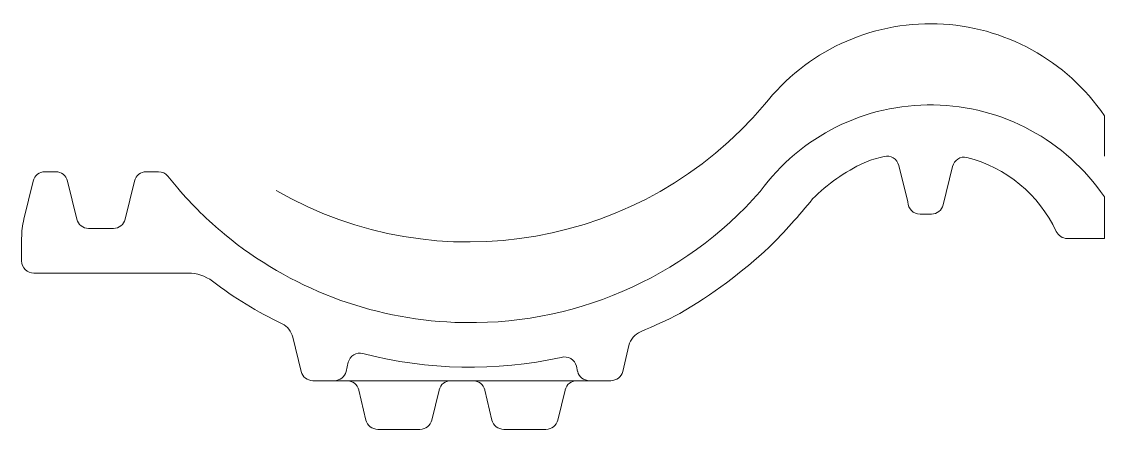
# Model space of a CAD drawing. Header units: metres. Extents: x -20 to 247, y 0 to 101.
import ezdxf

# ---------------------------------------------------------------- set-up
doc = ezdxf.new("R2010")
doc.units = ezdxf.units.M
doc.layers.add('A-DETL-GENF', color=92, linetype='Continuous', lineweight=18)
doc.layers.add('A-DETL-MEDM', color=33, linetype='Continuous', lineweight=18)

# ---------------------------------------------------------------- blocks, each defined once
blk = doc.blocks.new('47 Terca dakpan Narvik OVH - Type 1-3429384-00_0 Basismaterialen')
at = {"layer": 'A-DETL-GENF', "lineweight": 13}
for p, q in [((247.48, 77.34), (247.48, 67.34)), ((120.49, 12), (57.54, 12)), ((86.3, 12), (91.73, 12)), ((63.57, 9.7), (65.36, 2.3)), ((81.6, 2.3), (83.39, 9.7)), ((94.64, 9.7), (96.43, 2.3)), ((112.67, 2.3), (114.46, 9.7)), ((68.27, 0), (78.68, 0)), ((99.35, 0), (109.76, 0))]:
    blk.add_line(p, q, dxfattribs=at)
at = {"layer": 'A-DETL-GENF'}
for p, q in [((86.3, 12), (60.65, 12)), ((117.38, 12), (91.73, 12)), ((63.57, 9.7), (65.36, 2.3)), ((81.6, 2.3), (83.39, 9.7)), ((94.64, 9.7), (96.43, 2.3)), ((112.67, 2.3), (114.46, 9.7)), ((68.27, 0), (78.68, 0)), ((99.35, 0), (109.76, 0))]:
    blk.add_line(p, q, dxfattribs=at)
at = {"layer": 'A-DETL-GENF', "lineweight": 13}
for centre, radius, start, end in [((204.56, 48.08), 51.94, 34.2794, 141.9745), ((90.71, 141.7), 95.49, 240.1606, 319.8061), ((60.65, 9), 3, 13.5721, 90), ((86.3, 9), 3, 90, 166.4288), ((91.73, 9), 3, 13.5712, 90), ((117.38, 9), 3, 90, 166.4279), ((68.27, 3), 3, 193.5721, 270), ((78.68, 3), 3, 270, 346.4288), ((99.35, 3), 3, 193.5712, 270), ((109.76, 3), 3, 270, 346.4279)]:
    blk.add_arc(centre, radius, start, end, dxfattribs=at)
at = {"layer": 'A-DETL-GENF'}
for centre, start, end in [((60.65, 9), 13.5721, 90), ((86.3, 9), 90, 166.4288), ((91.73, 9), 13.5712, 90), ((117.38, 9), 90, 166.4279), ((68.27, 3), 193.5721, 270), ((78.68, 3), 270, 346.4288), ((99.35, 3), 193.5712, 270), ((109.76, 3), 270, 346.4279)]:
    blk.add_arc(centre, 3, start, end, dxfattribs=at)
at = {"layer": 'A-DETL-MEDM'}
for p, q in [((196.77, 65.08), (199.03, 56.07)), ((207.74, 55.36), (210.06, 64.79)), ((-13.83, 63.53), (-11.17, 63.53)), ((14.18, 63.53), (11.17, 63.53)), ((18.92, 59.45), (16.51, 62.42)), ((-16.74, 61.23), (-19.01, 51.84)), ((-5.99, 51.82), (-8.26, 61.23)), ((8.26, 61.23), (5.99, 51.82)), ((247.48, 47.07), (247.48, 57.34)), ((202.03, 53.07), (204.83, 53.07)), ((3.07, 49.53), (-3.07, 49.53)), ((-19.57, 47.15), (-19.57, 41.53)), ((238.35, 47.07), (247.48, 47.07)), ((-16.57, 38.53), (21.5, 38.53)), ((47.32, 22.72), (49.35, 14.3)), ((128.68, 14.3), (130.22, 20.66)), ((60.46, 14.3), (61, 16.53)), ((117.27, 15.55), (117.57, 14.3)), ((52.27, 12), (57.54, 12)), ((120.49, 12), (125.76, 12))]:
    blk.add_line(p, q, dxfattribs=at)
for centre, radius, start, end in [((204.56, 28.08), 51.94, 34.2794, 143.9138), ((199.6, 38.57), 29.45, 102.6454, 112.7667), ((193.85, 64.38), 3, 13.5716, 103.5713), ((212.96, 64.17), 2.96, 78.0239, 168.0226), ((205.2, 34.51), 33.62, 25.1772, 75.5787), ((206.62, 26.02), 43.76, 114.8842, 135.2734), ((-13.83, 60.53), 3, 90, 166.4286), ((-11.17, 60.53), 3, 13.5712, 90), ((11.17, 60.53), 3, 90, 166.428), ((14.22, 60.61), 2.91, 38.2196, 90.8008), ((93.19, 123.39), 98, 220.7262, 230.2745), ((91.11, 121.41), 95.11, 267.6786, 318.7278), ((61.62, 148.69), 146.34, 314.8593, 321.1097), ((202.03, 56.07), 3, 180.0002, 270), ((204.83, 56.07), 3, 270, 346.4289), ((0.43, 47.15), 20, 166.4286, 180), ((-3.07, 52.53), 3, 193.5712, 270), ((3.07, 52.53), 3, 270, 346.428), ((238.35, 50.07), 3, 204.6943, 270), ((91.12, 121.62), 95.32, 230.5549, 267.6786), ((80.06, 136.02), 124.42, 300.2771, 312.9554), ((-16.57, 41.53), 3, 180, 270), ((21.5, 28.53), 10, 53.3125, 90), ((85.87, 112.69), 95.95, 232.516, 244.5713), ((77.74, 156.3), 143.34, 292.6987, 296.9878), ((42.46, 21.55), 5, 13.5713, 63.7315), ((135.08, 19.49), 5, 113.8304, 166.429), ((63.83, 15.85), 2.92, 74.7578, 166.4483), ((91.01, 121.32), 106, 255.5692, 282.2679), ((114.34, 14.84), 3.01, 13.6396, 105.551), ((52.27, 15), 3, 193.5713, 270.0002), ((57.54, 15), 3, 269.9988, 346.4483), ((120.49, 15), 3, 193.5731, 270), ((125.76, 15), 3, 270, 346.429)]:
    blk.add_arc(centre, radius, start, end, dxfattribs=at)

msp = doc.modelspace()

# ---------------------------------------------------------------- block references
msp.add_blockref('47 Terca dakpan Narvik OVH - Type 1-3429384-00_0 Basismaterialen', (0, 0))

doc.saveas('drawing.dxf')
